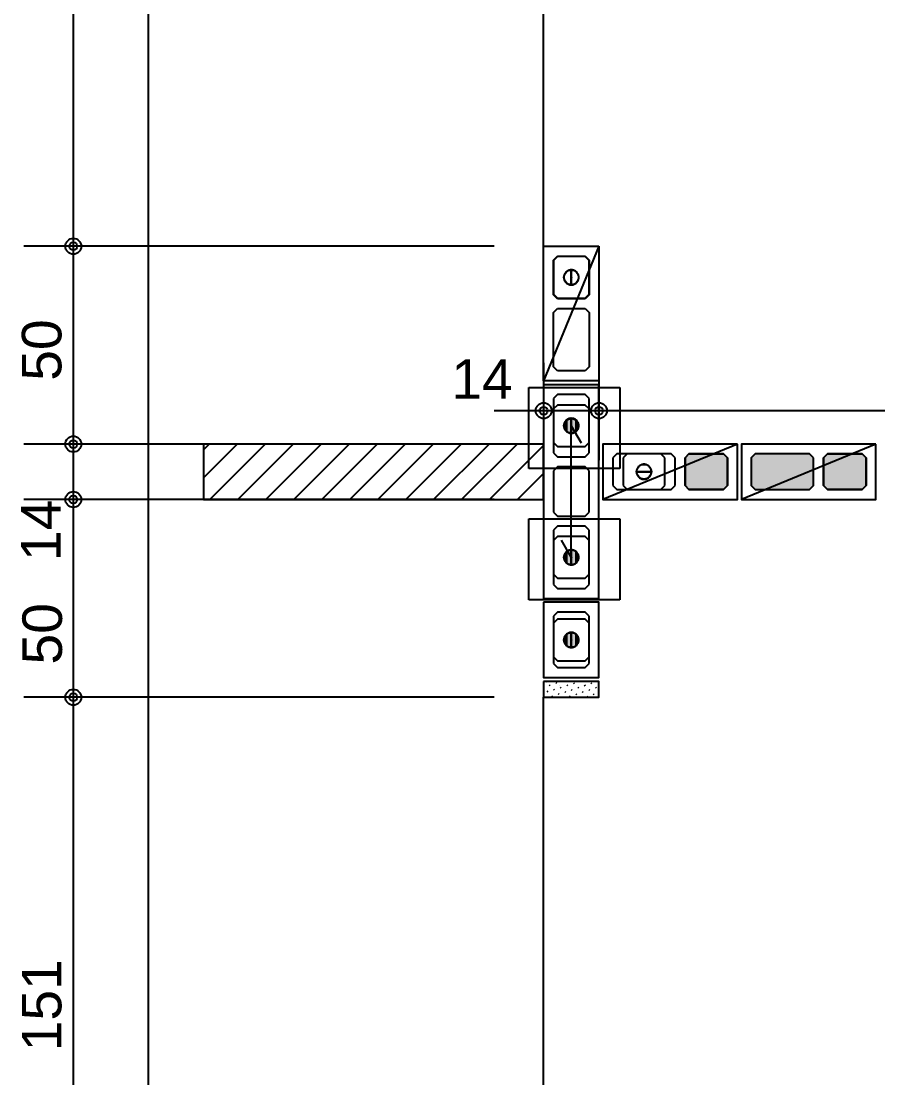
# Model space of a CAD drawing. Extents: x 0 to 119, y 0 to 84.
# Drawn here: x 14.89 to 19.22, y 62.7 to 68.04 of the extents above; entities that cross this region are included whole.
import ezdxf

# ---------------------------------------------------------------- set-up
doc = ezdxf.new("R2010")
doc.units = 0
doc.header["$MEASUREMENT"] = 0
doc.linetypes.add('ESTILO_TQS_0003', pattern=[1.5, 0.5, -0.4, 0.1, -0.5])
doc.linetypes.add('ESTILO_TQS_0005', pattern=[0.4, 0.3, -0.1])
for name, color, linetype in [('27', 250, 'CONTINUOUS'), ('29', 9, 'CONTINUOUS'), ('3', 7, 'CONTINUOUS'), ('31', 10, 'CONTINUOUS'), ('35', 255, 'CONTINUOUS'), ('9', 8, 'CONTINUOUS')]:
    doc.layers.add(name, color=color, linetype=linetype)
doc.styles.add('TQS_ARIAL', font='arial.ttf')

msp = doc.modelspace()

# ---------------------------------------------------------------- linework, layer by layer
at = {"layer": '27', "color": 250, "linetype": 'ESTILO_TQS_0005'}
for points in [[(17.74366, 66.85668), (17.76366, 66.83668), (17.76366, 66.66168), (17.74366, 66.64168), (17.60366, 66.64168), (17.58366, 66.66168), (17.58366, 66.83668), (17.60366, 66.85668), (17.74366, 66.85668)], [(17.74366, 66.59168), (17.76366, 66.57168), (17.76366, 66.29668), (17.74366, 66.27668), (17.60366, 66.27668), (17.58366, 66.29668), (17.58366, 66.57168), (17.60366, 66.59168), (17.74366, 66.59168)], [(17.60366, 66.15668), (17.58366, 66.13668), (17.58366, 65.86168), (17.60366, 65.84168), (17.74366, 65.84168), (17.76366, 65.86168), (17.76366, 66.13668), (17.74366, 66.15668), (17.60366, 66.15668)], [(18.19866, 65.83668), (18.17866, 65.85668), (17.90366, 65.85668), (17.88366, 65.83668), (17.88366, 65.69668), (17.90366, 65.67668), (18.17866, 65.67668), (18.19866, 65.69668), (18.19866, 65.83668)], [(18.46366, 65.83668), (18.44366, 65.85668), (18.26866, 65.85668), (18.24866, 65.83668), (18.24866, 65.69668), (18.26866, 65.67668), (18.44366, 65.67668), (18.46366, 65.69668), (18.46366, 65.83668)], [(18.89866, 65.83668), (18.87866, 65.85668), (18.60366, 65.85668), (18.58366, 65.83668), (18.58366, 65.69668), (18.60366, 65.67668), (18.87866, 65.67668), (18.89866, 65.69668), (18.89866, 65.83668)], [(19.16366, 65.83668), (19.14366, 65.85668), (18.96866, 65.85668), (18.94866, 65.83668), (18.94866, 65.69668), (18.96866, 65.67668), (19.14366, 65.67668), (19.16366, 65.69668), (19.16366, 65.83668)], [(17.60366, 65.79168), (17.58366, 65.77168), (17.58366, 65.56168), (17.60366, 65.54168), (17.74366, 65.54168), (17.76366, 65.56168), (17.76366, 65.77168), (17.74366, 65.79168), (17.60366, 65.79168)], [(17.60366, 65.49168), (17.58366, 65.47168), (17.58366, 65.19668), (17.60366, 65.17668), (17.74366, 65.17668), (17.76366, 65.19668), (17.76366, 65.47168), (17.74366, 65.49168), (17.60366, 65.49168)], [(17.60366, 65.05668), (17.58366, 65.03668), (17.58366, 64.79668), (17.60366, 64.77668), (17.74366, 64.77668), (17.76366, 64.79668), (17.76366, 65.03668), (17.74366, 65.05668), (17.60366, 65.05668)]]:
    msp.add_lwpolyline(points, dxfattribs=at)
at = {"layer": '29', "color": 9, "linetype": 'Continuous'}
for p, q in [((15.813794, 65.735532), (15.984941, 65.90668)), ((15.813794, 65.876954), (15.84352, 65.90668)), ((15.846344, 65.626662), (16.126363, 65.90668)), ((15.987767, 65.626663), (16.267784, 65.90668)), ((16.12919, 65.626665), (16.409205, 65.90668)), ((16.270613, 65.626666), (16.550627, 65.90668)), ((16.412036, 65.626668), (16.692048, 65.90668)), ((16.553459, 65.626669), (16.833469, 65.90668)), ((16.694882, 65.626671), (16.974891, 65.90668)), ((16.836304, 65.626672), (17.116312, 65.90668)), ((16.977727, 65.626674), (17.257733, 65.90668)), ((17.11915, 65.626675), (17.399155, 65.90668)), ((17.260573, 65.626677), (17.533659, 65.899763)), ((17.401996, 65.626679), (17.533637, 65.758319))]:
    msp.add_line(p, q, dxfattribs=at)
msp.add_lwpolyline([(17.53366, 65.90668), (15.813794, 65.90668), (15.813794, 65.626661), (17.533616, 65.62668), (17.53366, 65.90668)], dxfattribs=at)
at = {"layer": '3', "color": 7, "linetype": 'Continuous'}
for p, q in [((17.53366, 66.90668), (17.53366, 69.92668)), ((17.81366, 66.90668), (17.53366, 66.22668)), ((17.60366, 66.85418), (17.58366, 66.83418)), ((17.58366, 66.83418), (17.58366, 66.66418)), ((17.74366, 66.85418), (17.60366, 66.85418)), ((17.76366, 66.83418), (17.74366, 66.85418)), ((17.76366, 66.66418), (17.76366, 66.83418)), ((17.58366, 66.66418), (17.60366, 66.64418)), ((17.60366, 66.64418), (17.74366, 66.64418)), ((17.74366, 66.64418), (17.76366, 66.66418)), ((17.60366, 66.10418), (17.58366, 66.08418)), ((17.58366, 66.08418), (17.58366, 65.91418)), ((17.74366, 66.10418), (17.60366, 66.10418)), ((17.76366, 66.08418), (17.74366, 66.10418)), ((17.76366, 65.91418), (17.76366, 66.08418)), ((17.67366, 65.33418), (17.67366, 65.99918)), ((17.67366, 65.99918), (17.72366, 65.912577)), ((17.58366, 65.91418), (17.60366, 65.89418)), ((17.60366, 65.89418), (17.74366, 65.89418)), ((17.74366, 65.89418), (17.76366, 65.91418)), ((18.51366, 65.90668), (17.83366, 65.62668)), ((19.21366, 65.90668), (18.53366, 65.62668)), ((17.95616, 65.85668), (17.93616, 65.83668)), ((17.93616, 65.83668), (17.93616, 65.69668)), ((18.12616, 65.85668), (17.95616, 65.85668)), ((18.14616, 65.83668), (18.12616, 65.85668)), ((18.14616, 65.69668), (18.14616, 65.83668)), ((17.93616, 65.69668), (17.95616, 65.67668)), ((17.95616, 65.67668), (18.12616, 65.67668)), ((18.12616, 65.67668), (18.14616, 65.69668)), ((17.60366, 65.43918), (17.58366, 65.41918)), ((17.58366, 65.41918), (17.58366, 65.24918)), ((17.74366, 65.43918), (17.60366, 65.43918)), ((17.67366, 65.33418), (17.62366, 65.420783)), ((17.76366, 65.41918), (17.74366, 65.43918)), ((17.76366, 65.24918), (17.76366, 65.41918)), ((17.58366, 65.24918), (17.60366, 65.22918)), ((17.60366, 65.22918), (17.74366, 65.22918)), ((17.74366, 65.22918), (17.76366, 65.24918)), ((17.60366, 65.02168), (17.58366, 65.00168)), ((17.74366, 65.02168), (17.60366, 65.02168)), ((17.76366, 65.00168), (17.74366, 65.02168)), ((17.58366, 65.00168), (17.58366, 64.83168)), ((17.76366, 64.83168), (17.76366, 65.00168)), ((17.58366, 64.83168), (17.60366, 64.81168)), ((17.60366, 64.81168), (17.74366, 64.81168)), ((17.74366, 64.81168), (17.76366, 64.83168)), ((17.545272, 64.70668), (17.545272, 64.70668)), ((17.549916, 64.702035), (17.549916, 64.702035)), ((17.589466, 64.70668), (17.589466, 64.70668)), ((17.59526, 64.700886), (17.598795, 64.697351)), ((17.63366, 64.70668), (17.63366, 64.70668)), ((17.677854, 64.70668), (17.677854, 64.70668)), ((17.684355, 64.700179), (17.687891, 64.696644)), ((17.722048, 64.70668), (17.722048, 64.70668)), ((17.766243, 64.70668), (17.766243, 64.70668)), ((17.773097, 64.699826), (17.776632, 64.69629)), ((17.810437, 64.70668), (17.810437, 64.70668)), ((17.53366, 64.674097), (17.53366, 64.674097)), ((17.550712, 64.657046), (17.554247, 64.65351)), ((17.56176, 64.690191), (17.565296, 64.686656)), ((17.584211, 64.667741), (17.587747, 64.664205)), ((17.606662, 64.64529), (17.610197, 64.641754)), ((17.611788, 64.684358), (17.611788, 64.684358)), ((17.61771, 64.678436), (17.621246, 64.6749)), ((17.640161, 64.655985), (17.643696, 64.652449)), ((17.651209, 64.689131), (17.654745, 64.685595)), ((17.67366, 64.66668), (17.677196, 64.663144)), ((17.696111, 64.644229), (17.699646, 64.640694)), ((17.706806, 64.677729), (17.710341, 64.674193)), ((17.729256, 64.655278), (17.732792, 64.651742)), ((17.735532, 64.649002), (17.735532, 64.649002)), ((17.739951, 64.688777), (17.743487, 64.685242)), ((17.762402, 64.666326), (17.765937, 64.662791)), ((17.784853, 64.643876), (17.788388, 64.64034)), ((17.795548, 64.677375), (17.799083, 64.673839)), ((17.53366, 64.629903), (17.53366, 64.629903)), ((17.53366, 61.60668), (17.53366, 64.62668)), ((17.573162, 64.634595), (17.576698, 64.631059)), ((17.662611, 64.633534), (17.666147, 64.629999)), ((17.751707, 64.632827), (17.755242, 64.629292)), ((17.797404, 64.631325), (17.797404, 64.631325))]:
    msp.add_line(p, q, dxfattribs=at)
for points in [[(17.543702, 72.50668), (15.53366, 72.50668), (15.53366, 52.42668), (17.53366, 52.42668)], [(17.81366, 66.90668), (17.81366, 66.22668), (17.53366, 66.22668), (17.53366, 66.90668), (17.81366, 66.90668)], [(17.67366, 66.74978), (17.673721, 66.749777), (17.673781, 66.749768), (17.67384, 66.749752), (17.673897, 66.749731), (17.673951, 66.749705), (17.674003, 66.749672), (17.674051, 66.749635), (17.674095, 66.749593), (17.674134, 66.749547), (17.674169, 66.749497), (17.674199, 66.749444), (17.674223, 66.749388), (17.674241, 66.74933), (17.674253, 66.749271), (17.674259, 66.74921), (17.674259, 66.74915), (17.674253, 66.749089), (17.674241, 66.74903), (17.674223, 66.748972), (17.674199, 66.748916), (17.674169, 66.748863), (17.674134, 66.748813), (17.674095, 66.748767), (17.674051, 66.748725), (17.674003, 66.748688), (17.673951, 66.748655), (17.673897, 66.748629), (17.67384, 66.748608), (17.673781, 66.748592), (17.673721, 66.748583), (17.67366, 66.74858), (17.67366, 66.78698), (17.669836, 66.786786), (17.666051, 66.786206), (17.662344, 66.785246), (17.658753, 66.783917), (17.655316, 66.78223), (17.652066, 66.780205), (17.649038, 66.777861), (17.646263, 66.775223), (17.643769, 66.772318), (17.641581, 66.769175), (17.639723, 66.765827), (17.638213, 66.762308), (17.637067, 66.758655), (17.636296, 66.754904), (17.635909, 66.751095), (17.635909, 66.747265), (17.636296, 66.743456), (17.637067, 66.739705), (17.638213, 66.736052), (17.639723, 66.732533), (17.641581, 66.729185), (17.643769, 66.726042), (17.646263, 66.723137), (17.649038, 66.720499), (17.652066, 66.718155), (17.655316, 66.71613), (17.658753, 66.714443), (17.662344, 66.713114), (17.666051, 66.712154), (17.669836, 66.711574), (17.67366, 66.71138), (17.67366, 66.74978)], [(17.67366, 66.74858), (17.673599, 66.748583), (17.673539, 66.748592), (17.67348, 66.748608), (17.673423, 66.748629), (17.673369, 66.748655), (17.673317, 66.748688), (17.673269, 66.748725), (17.673225, 66.748767), (17.673186, 66.748813), (17.673151, 66.748863), (17.673121, 66.748916), (17.673097, 66.748972), (17.673079, 66.74903), (17.673067, 66.749089), (17.673061, 66.74915), (17.673061, 66.74921), (17.673067, 66.749271), (17.673079, 66.74933), (17.673097, 66.749388), (17.673121, 66.749444), (17.673151, 66.749497), (17.673186, 66.749547), (17.673225, 66.749593), (17.673269, 66.749635), (17.673317, 66.749672), (17.673369, 66.749705), (17.673423, 66.749731), (17.67348, 66.749752), (17.673539, 66.749768), (17.673599, 66.749777), (17.67366, 66.74978), (17.67366, 66.71138), (17.677484, 66.711574), (17.681269, 66.712154), (17.684976, 66.713114), (17.688567, 66.714443), (17.692004, 66.71613), (17.695254, 66.718155), (17.698282, 66.720499), (17.701057, 66.723137), (17.703551, 66.726042), (17.705739, 66.729185), (17.707597, 66.732533), (17.709107, 66.736052), (17.710253, 66.739705), (17.711024, 66.743456), (17.711411, 66.747265), (17.711411, 66.751095), (17.711024, 66.754904), (17.710253, 66.758655), (17.709107, 66.762308), (17.707597, 66.765827), (17.705739, 66.769175), (17.703551, 66.772318), (17.701057, 66.775223), (17.698282, 66.777861), (17.695254, 66.780205), (17.692004, 66.78223), (17.688567, 66.783917), (17.684976, 66.785246), (17.681269, 66.786206), (17.677484, 66.786786), (17.67366, 66.78698), (17.67366, 66.74858)], [(17.53366, 66.20668), (17.53366, 65.12668), (17.81366, 65.12668), (17.81366, 66.20668), (17.53366, 66.20668)], [(17.67366, 65.99978), (17.673721, 65.999777), (17.673781, 65.999768), (17.673839, 65.999752), (17.673896, 65.999731), (17.673951, 65.999705), (17.674003, 65.999672), (17.674051, 65.999635), (17.674095, 65.999593), (17.674134, 65.999547), (17.674169, 65.999497), (17.674199, 65.999444), (17.674223, 65.999388), (17.674241, 65.99933), (17.674253, 65.999271), (17.674259, 65.99921), (17.674259, 65.99915), (17.674253, 65.999089), (17.674241, 65.99903), (17.674223, 65.998972), (17.674199, 65.998916), (17.674169, 65.998863), (17.674134, 65.998813), (17.674095, 65.998767), (17.674051, 65.998725), (17.674003, 65.998688), (17.673951, 65.998655), (17.673896, 65.998629), (17.673839, 65.998607), (17.673781, 65.998592), (17.673721, 65.998583), (17.67366, 65.99858), (17.67366, 66.03698), (17.669836, 66.036786), (17.666051, 66.036206), (17.662344, 66.035246), (17.658753, 66.033917), (17.655315, 66.03223), (17.652066, 66.030205), (17.649038, 66.027861), (17.646263, 66.025223), (17.643769, 66.022318), (17.641581, 66.019175), (17.639723, 66.015827), (17.638213, 66.012308), (17.637067, 66.008655), (17.636296, 66.004904), (17.635908, 66.001094), (17.635908, 65.997265), (17.636296, 65.993456), (17.637067, 65.989705), (17.638213, 65.986052), (17.639723, 65.982533), (17.641581, 65.979185), (17.643769, 65.976042), (17.646263, 65.973137), (17.649038, 65.970499), (17.652066, 65.968155), (17.655315, 65.96613), (17.658753, 65.964443), (17.662344, 65.963113), (17.666051, 65.962154), (17.669836, 65.961574), (17.67366, 65.96138), (17.67366, 65.99978)], [(17.67366, 65.99858), (17.673599, 65.998583), (17.673539, 65.998592), (17.67348, 65.998607), (17.673423, 65.998629), (17.673369, 65.998655), (17.673317, 65.998688), (17.673269, 65.998725), (17.673225, 65.998767), (17.673185, 65.998813), (17.673151, 65.998863), (17.673121, 65.998916), (17.673097, 65.998972), (17.673079, 65.99903), (17.673067, 65.999089), (17.673061, 65.99915), (17.673061, 65.99921), (17.673067, 65.999271), (17.673079, 65.99933), (17.673097, 65.999388), (17.673121, 65.999444), (17.673151, 65.999497), (17.673185, 65.999547), (17.673225, 65.999593), (17.673269, 65.999635), (17.673317, 65.999672), (17.673369, 65.999705), (17.673423, 65.999731), (17.67348, 65.999752), (17.673539, 65.999768), (17.673599, 65.999777), (17.67366, 65.99978), (17.67366, 65.96138), (17.677484, 65.961574), (17.681269, 65.962154), (17.684976, 65.963114), (17.688567, 65.964443), (17.692004, 65.96613), (17.695254, 65.968155), (17.698282, 65.970499), (17.701057, 65.973137), (17.703551, 65.976042), (17.705739, 65.979185), (17.707597, 65.982533), (17.709107, 65.986052), (17.710253, 65.989705), (17.711024, 65.993456), (17.711411, 65.997265), (17.711411, 66.001095), (17.711024, 66.004904), (17.710253, 66.008655), (17.709107, 66.012308), (17.707597, 66.015827), (17.705739, 66.019175), (17.703551, 66.022318), (17.701057, 66.025223), (17.698282, 66.027861), (17.695254, 66.030205), (17.692004, 66.03223), (17.688566, 66.033917), (17.684976, 66.035246), (17.681269, 66.036206), (17.677484, 66.036786), (17.67366, 66.03698), (17.67366, 65.99858)], [(18.51366, 65.90668), (17.83366, 65.90668), (17.83366, 65.62668), (18.51366, 65.62668), (18.51366, 65.90668)], [(19.21366, 65.90668), (18.53366, 65.90668), (18.53366, 65.62668), (19.21366, 65.62668), (19.21366, 65.90668)], [(18.04176, 65.76668), (18.041757, 65.766619), (18.041748, 65.766559), (18.041732, 65.7665), (18.041711, 65.766443), (18.041685, 65.766389), (18.041652, 65.766337), (18.041615, 65.766289), (18.041573, 65.766245), (18.041527, 65.766206), (18.041477, 65.766171), (18.041424, 65.766141), (18.041368, 65.766117), (18.04131, 65.766099), (18.041251, 65.766087), (18.04119, 65.766081), (18.04113, 65.766081), (18.041069, 65.766087), (18.04101, 65.766099), (18.040952, 65.766117), (18.040896, 65.766141), (18.040843, 65.766171), (18.040793, 65.766206), (18.040747, 65.766245), (18.040705, 65.766289), (18.040668, 65.766337), (18.040635, 65.766389), (18.040609, 65.766443), (18.040588, 65.7665), (18.040572, 65.766559), (18.040563, 65.766619), (18.04056, 65.76668), (18.07896, 65.76668), (18.078766, 65.770504), (18.078186, 65.774289), (18.077226, 65.777996), (18.075897, 65.781587), (18.07421, 65.785024), (18.072185, 65.788274), (18.069841, 65.791302), (18.067203, 65.794077), (18.064298, 65.796571), (18.061155, 65.798759), (18.057807, 65.800617), (18.054288, 65.802127), (18.050635, 65.803273), (18.046884, 65.804044), (18.043075, 65.804431), (18.039245, 65.804431), (18.035436, 65.804044), (18.031685, 65.803273), (18.028032, 65.802127), (18.024513, 65.800617), (18.021165, 65.798759), (18.018022, 65.796571), (18.015117, 65.794077), (18.012479, 65.791302), (18.010135, 65.788274), (18.00811, 65.785024), (18.006423, 65.781587), (18.005094, 65.777996), (18.004134, 65.774289), (18.003554, 65.770504), (18.00336, 65.76668), (18.04176, 65.76668)], [(18.04056, 65.76668), (18.040563, 65.766741), (18.040572, 65.766801), (18.040588, 65.76686), (18.040609, 65.766917), (18.040635, 65.766971), (18.040668, 65.767023), (18.040705, 65.767071), (18.040747, 65.767115), (18.040793, 65.767154), (18.040843, 65.767189), (18.040896, 65.767219), (18.040952, 65.767243), (18.04101, 65.767261), (18.041069, 65.767273), (18.04113, 65.767279), (18.04119, 65.767279), (18.041251, 65.767273), (18.04131, 65.767261), (18.041368, 65.767243), (18.041424, 65.767219), (18.041477, 65.767189), (18.041527, 65.767154), (18.041573, 65.767115), (18.041615, 65.767071), (18.041652, 65.767023), (18.041685, 65.766971), (18.041711, 65.766917), (18.041732, 65.76686), (18.041748, 65.766801), (18.041757, 65.766741), (18.04176, 65.76668), (18.00336, 65.76668), (18.003554, 65.762856), (18.004134, 65.759071), (18.005094, 65.755364), (18.006423, 65.751773), (18.00811, 65.748336), (18.010135, 65.745086), (18.012479, 65.742058), (18.015117, 65.739283), (18.018022, 65.736789), (18.021165, 65.734601), (18.024513, 65.732743), (18.028032, 65.731233), (18.031685, 65.730087), (18.035436, 65.729316), (18.039245, 65.728929), (18.043075, 65.728929), (18.046884, 65.729316), (18.050635, 65.730087), (18.054288, 65.731233), (18.057807, 65.732743), (18.061155, 65.734601), (18.064298, 65.736789), (18.067203, 65.739283), (18.069841, 65.742058), (18.072185, 65.745086), (18.07421, 65.748336), (18.075897, 65.751773), (18.077226, 65.755364), (18.078186, 65.759071), (18.078766, 65.762856), (18.07896, 65.76668), (18.04056, 65.76668)], [(17.67366, 65.33478), (17.673721, 65.334777), (17.673781, 65.334768), (17.67384, 65.334752), (17.673897, 65.334731), (17.673951, 65.334705), (17.674003, 65.334672), (17.674051, 65.334635), (17.674095, 65.334593), (17.674135, 65.334547), (17.674169, 65.334497), (17.674199, 65.334444), (17.674223, 65.334388), (17.674241, 65.33433), (17.674253, 65.334271), (17.674259, 65.33421), (17.674259, 65.33415), (17.674253, 65.334089), (17.674241, 65.33403), (17.674223, 65.333972), (17.674199, 65.333916), (17.674169, 65.333863), (17.674135, 65.333813), (17.674095, 65.333767), (17.674051, 65.333725), (17.674003, 65.333688), (17.673951, 65.333655), (17.673897, 65.333629), (17.67384, 65.333607), (17.673781, 65.333592), (17.673721, 65.333583), (17.67366, 65.33358), (17.67366, 65.37198), (17.669836, 65.371786), (17.666051, 65.371206), (17.662344, 65.370246), (17.658753, 65.368917), (17.655316, 65.36723), (17.652066, 65.365205), (17.649038, 65.362861), (17.646263, 65.360223), (17.643769, 65.357318), (17.641581, 65.354175), (17.639723, 65.350827), (17.638213, 65.347308), (17.637067, 65.343655), (17.636296, 65.339904), (17.635909, 65.336094), (17.635909, 65.332265), (17.636296, 65.328456), (17.637067, 65.324705), (17.638213, 65.321052), (17.639723, 65.317533), (17.641581, 65.314185), (17.643769, 65.311042), (17.646263, 65.308137), (17.649038, 65.305499), (17.652066, 65.303155), (17.655316, 65.30113), (17.658754, 65.299443), (17.662344, 65.298113), (17.666051, 65.297154), (17.669836, 65.296574), (17.67366, 65.29638), (17.67366, 65.33478)], [(17.67366, 65.33358), (17.673599, 65.333583), (17.673539, 65.333592), (17.673481, 65.333607), (17.673424, 65.333629), (17.673369, 65.333655), (17.673317, 65.333688), (17.673269, 65.333725), (17.673225, 65.333767), (17.673186, 65.333813), (17.673151, 65.333863), (17.673121, 65.333916), (17.673097, 65.333972), (17.673079, 65.33403), (17.673067, 65.334089), (17.673061, 65.33415), (17.673061, 65.33421), (17.673067, 65.334271), (17.673079, 65.33433), (17.673097, 65.334388), (17.673121, 65.334444), (17.673151, 65.334497), (17.673186, 65.334547), (17.673225, 65.334593), (17.673269, 65.334635), (17.673317, 65.334672), (17.673369, 65.334705), (17.673424, 65.334731), (17.673481, 65.334752), (17.673539, 65.334768), (17.673599, 65.334777), (17.67366, 65.33478), (17.67366, 65.29638), (17.677484, 65.296574), (17.681269, 65.297154), (17.684976, 65.298114), (17.688567, 65.299443), (17.692005, 65.30113), (17.695254, 65.303155), (17.698282, 65.305499), (17.701057, 65.308137), (17.703551, 65.311042), (17.705739, 65.314185), (17.707597, 65.317533), (17.709107, 65.321052), (17.710253, 65.324705), (17.711024, 65.328456), (17.711412, 65.332265), (17.711412, 65.336095), (17.711024, 65.339904), (17.710253, 65.343655), (17.709107, 65.347308), (17.707597, 65.350827), (17.705739, 65.354175), (17.703551, 65.357318), (17.701057, 65.360223), (17.698282, 65.362861), (17.695254, 65.365205), (17.692005, 65.36723), (17.688567, 65.368917), (17.684976, 65.370246), (17.681269, 65.371206), (17.677484, 65.371786), (17.67366, 65.37198), (17.67366, 65.33358)], [(17.53366, 65.10668), (17.53366, 64.72668), (17.81366, 64.72668), (17.81366, 65.10668), (17.53366, 65.10668)], [(17.67366, 64.91728), (17.673721, 64.917277), (17.673781, 64.917268), (17.67384, 64.917252), (17.673897, 64.917231), (17.673951, 64.917205), (17.674003, 64.917172), (17.674051, 64.917135), (17.674095, 64.917093), (17.674134, 64.917047), (17.674169, 64.916997), (17.674199, 64.916944), (17.674223, 64.916888), (17.674241, 64.91683), (17.674253, 64.916771), (17.674259, 64.91671), (17.674259, 64.91665), (17.674253, 64.916589), (17.674241, 64.91653), (17.674223, 64.916472), (17.674199, 64.916416), (17.674169, 64.916363), (17.674134, 64.916313), (17.674095, 64.916267), (17.674051, 64.916225), (17.674003, 64.916188), (17.673951, 64.916155), (17.673897, 64.916129), (17.67384, 64.916108), (17.673781, 64.916092), (17.673721, 64.916083), (17.67366, 64.91608), (17.67366, 64.95448), (17.669836, 64.954286), (17.666051, 64.953706), (17.662344, 64.952746), (17.658753, 64.951417), (17.655316, 64.94973), (17.652066, 64.947705), (17.649038, 64.945361), (17.646263, 64.942723), (17.643769, 64.939818), (17.641581, 64.936675), (17.639723, 64.933327), (17.638213, 64.929808), (17.637067, 64.926155), (17.636296, 64.922404), (17.635909, 64.918595), (17.635909, 64.914765), (17.636296, 64.910956), (17.637067, 64.907205), (17.638213, 64.903552), (17.639723, 64.900033), (17.641581, 64.896685), (17.643769, 64.893542), (17.646263, 64.890637), (17.649038, 64.887999), (17.652066, 64.885655), (17.655316, 64.88363), (17.658753, 64.881943), (17.662344, 64.880614), (17.666051, 64.879654), (17.669836, 64.879074), (17.67366, 64.87888), (17.67366, 64.91728)], [(17.67366, 64.91608), (17.673599, 64.916083), (17.673539, 64.916092), (17.67348, 64.916108), (17.673423, 64.916129), (17.673369, 64.916155), (17.673317, 64.916188), (17.673269, 64.916225), (17.673225, 64.916267), (17.673186, 64.916313), (17.673151, 64.916363), (17.673121, 64.916416), (17.673097, 64.916472), (17.673079, 64.91653), (17.673067, 64.916589), (17.673061, 64.91665), (17.673061, 64.91671), (17.673067, 64.916771), (17.673079, 64.91683), (17.673097, 64.916888), (17.673121, 64.916944), (17.673151, 64.916997), (17.673186, 64.917047), (17.673225, 64.917093), (17.673269, 64.917135), (17.673317, 64.917172), (17.673369, 64.917205), (17.673423, 64.917231), (17.67348, 64.917252), (17.673539, 64.917268), (17.673599, 64.917277), (17.67366, 64.91728), (17.67366, 64.87888), (17.677484, 64.879074), (17.681269, 64.879654), (17.684976, 64.880614), (17.688567, 64.881943), (17.692004, 64.88363), (17.695254, 64.885655), (17.698282, 64.887999), (17.701057, 64.890637), (17.703551, 64.893542), (17.705739, 64.896685), (17.707597, 64.900033), (17.709107, 64.903552), (17.710253, 64.907205), (17.711024, 64.910956), (17.711411, 64.914765), (17.711411, 64.918595), (17.711024, 64.922404), (17.710253, 64.926155), (17.709107, 64.929808), (17.707597, 64.933327), (17.705739, 64.936675), (17.703551, 64.939818), (17.701057, 64.942723), (17.698282, 64.945361), (17.695254, 64.947705), (17.692004, 64.94973), (17.688567, 64.951417), (17.684976, 64.952746), (17.681269, 64.953706), (17.677484, 64.954286), (17.67366, 64.95448), (17.67366, 64.91608)], [(17.53366, 64.70668), (17.53366, 64.62668), (17.81366, 64.62668), (17.81366, 64.70668), (17.53366, 64.70668)]]:
    msp.add_lwpolyline(points, dxfattribs=at)
for centre in [(17.67366, 66.74918), (17.67366, 65.99918), (18.04116, 65.76668), (17.67366, 65.33418), (17.67366, 64.91668)]:
    msp.add_circle(centre, 0.0372, dxfattribs=at)
for points in [[(17.649038, 66.027861), (17.649038, 65.970499), (17.652066, 66.030205)], [(17.649038, 65.970499), (17.652066, 65.968155), (17.652066, 66.030205)], [(17.652066, 66.030205), (17.652066, 65.968155), (17.655315, 66.03223)], [(17.652066, 65.968155), (17.655315, 65.96613), (17.655315, 66.03223)], [(17.655315, 66.03223), (17.655315, 65.96613), (17.658753, 66.033917)], [(17.655315, 65.96613), (17.658753, 65.964443), (17.658753, 66.033917)], [(17.658753, 66.033917), (17.658753, 65.964443), (17.662344, 66.035246)], [(17.658753, 65.964443), (17.662344, 65.963113), (17.662344, 66.035246)], [(17.662344, 66.035246), (17.662344, 65.963113), (17.666051, 66.036206)], [(17.662344, 65.963113), (17.666051, 65.962154), (17.666051, 66.036206)], [(17.669836, 65.961574), (17.669836, 66.036786), (17.666051, 65.962154)], [(17.666051, 66.036206), (17.666051, 65.962154), (17.669836, 66.036786)], [(17.669836, 65.961574), (17.67366, 65.99978), (17.67366, 66.03698)], [(17.669836, 65.961574), (17.67366, 66.03698), (17.669836, 66.036786)], [(17.67366, 65.99858), (17.677484, 66.036786), (17.67366, 66.03698)], [(17.67366, 65.99858), (17.67366, 65.96138), (17.677484, 66.036786)], [(17.67366, 65.96138), (17.677484, 65.961574), (17.677484, 66.036786)], [(17.677484, 66.036786), (17.677484, 65.961574), (17.681269, 66.036206)], [(17.677484, 65.961574), (17.681269, 65.962154), (17.681269, 66.036206)], [(17.681269, 66.036206), (17.681269, 65.962154), (17.684976, 66.035246)], [(17.681269, 65.962154), (17.684976, 65.963114), (17.684976, 66.035246)], [(17.684976, 66.035246), (17.684976, 65.963114), (17.688566, 66.033917)], [(17.684976, 65.963114), (17.688567, 65.964443), (17.688566, 66.033917)], [(17.688566, 66.033917), (17.688567, 65.964443), (17.692004, 66.03223)], [(17.688567, 65.964443), (17.692004, 65.96613), (17.692004, 66.03223)], [(17.692004, 66.03223), (17.692004, 65.96613), (17.695254, 66.030205)], [(17.692004, 65.96613), (17.695254, 65.968155), (17.695254, 66.030205)], [(17.695254, 66.030205), (17.695254, 65.968155), (17.698282, 66.027861)], [(17.635908, 66.001094), (17.635908, 65.997265), (17.636296, 66.004904)], [(17.635908, 65.997265), (17.636296, 65.993456), (17.636296, 66.004904)], [(17.636296, 66.004904), (17.636296, 65.993456), (17.637067, 66.008655)], [(17.636296, 65.993456), (17.637067, 65.989705), (17.637067, 66.008655)], [(17.637067, 66.008655), (17.637067, 65.989705), (17.638213, 66.012308)], [(17.637067, 65.989705), (17.638213, 65.986052), (17.638213, 66.012308)], [(17.638213, 66.012308), (17.638213, 65.986052), (17.639723, 66.015827)], [(17.638213, 65.986052), (17.639723, 65.982533), (17.639723, 66.015827)], [(17.639723, 66.015827), (17.639723, 65.982533), (17.641581, 66.019175)], [(17.639723, 65.982533), (17.641581, 65.979185), (17.641581, 66.019175)], [(17.641581, 66.019175), (17.641581, 65.979185), (17.643769, 66.022318)], [(17.641581, 65.979185), (17.643769, 65.976042), (17.643769, 66.022318)], [(17.643769, 66.022318), (17.643769, 65.976042), (17.646263, 66.025223)], [(17.643769, 65.976042), (17.646263, 65.973137), (17.646263, 66.025223)], [(17.646263, 66.025223), (17.646263, 65.973137), (17.649038, 66.027861)], [(17.646263, 65.973137), (17.649038, 65.970499), (17.649038, 66.027861)], [(17.669836, 65.961574), (17.67366, 65.96138), (17.67366, 65.99978)], [(17.673225, 65.998767), (17.67366, 65.99858), (17.673185, 65.998813)], [(17.67366, 65.99858), (17.67366, 65.99858), (17.673185, 65.998813)], [(17.673185, 65.998813), (17.67366, 65.99858), (17.673185, 65.998813)], [(17.67366, 65.99858), (17.67366, 65.99858), (17.673185, 65.998813)], [(17.673185, 65.998813), (17.67366, 65.99858), (17.673185, 65.998813)], [(17.67366, 65.99858), (17.67366, 65.99858), (17.673185, 65.998813)], [(17.673269, 65.998725), (17.67366, 65.99858), (17.673225, 65.998767)], [(17.67366, 65.99858), (17.67366, 65.99858), (17.673225, 65.998767)], [(17.673225, 65.998767), (17.67366, 65.99858), (17.673225, 65.998767)], [(17.67366, 65.99858), (17.67366, 65.99858), (17.673225, 65.998767)], [(17.673317, 65.998688), (17.67366, 65.99858), (17.673269, 65.998725)], [(17.67366, 65.99858), (17.67366, 65.99858), (17.673269, 65.998725)], [(17.673369, 65.998655), (17.67366, 65.99858), (17.673317, 65.998688)], [(17.67366, 65.99858), (17.67366, 65.99858), (17.673317, 65.998688)], [(17.67348, 65.998607), (17.67366, 65.99858), (17.673369, 65.998655)], [(17.67366, 65.99858), (17.67366, 65.99858), (17.673369, 65.998655)], [(17.67366, 65.99858), (17.67366, 65.99858), (17.67348, 65.998607)], [(17.67366, 65.99858), (17.67366, 65.99858), (17.67348, 65.998607)], [(17.67366, 65.99978), (17.674134, 65.999547), (17.67366, 65.99978)], [(17.674134, 65.999547), (17.674134, 65.999547), (17.67366, 65.99978)], [(17.67366, 65.99978), (17.674134, 65.999547), (17.67366, 65.99978)], [(17.674134, 65.999547), (17.674134, 65.999547), (17.67366, 65.99978)], [(17.67366, 65.99978), (17.674134, 65.999547), (17.67366, 65.99978)], [(17.674134, 65.999547), (17.674095, 65.999593), (17.67366, 65.99978)], [(17.67366, 65.99978), (17.674095, 65.999593), (17.67366, 65.99978)], [(17.674095, 65.999593), (17.674095, 65.999593), (17.67366, 65.99978)], [(17.67366, 65.99978), (17.674095, 65.999593), (17.67366, 65.99978)], [(17.674095, 65.999593), (17.674051, 65.999635), (17.67366, 65.99978)], [(17.67366, 65.99978), (17.674051, 65.999635), (17.67366, 65.99978)], [(17.674051, 65.999635), (17.674003, 65.999672), (17.67366, 65.99978)], [(17.67366, 65.99978), (17.674003, 65.999672), (17.67366, 65.99978)], [(17.674003, 65.999672), (17.673951, 65.999705), (17.67366, 65.99978)], [(17.67366, 65.99978), (17.673951, 65.999705), (17.67366, 65.99978)], [(17.673951, 65.999705), (17.673839, 65.999752), (17.67366, 65.99978)], [(17.67366, 65.99978), (17.673839, 65.999752), (17.67366, 65.99978)], [(17.673839, 65.999752), (17.67366, 65.99978), (17.67366, 65.99978)], [(17.67366, 65.99978), (17.67366, 65.99978), (17.67366, 65.99978)], [(17.67366, 65.99978), (17.67366, 65.99978), (17.67366, 65.99978)], [(17.67366, 65.99978), (17.67366, 65.99978), (17.67366, 65.99978)], [(17.67366, 65.99978), (17.67366, 65.99978), (17.67366, 65.99978)], [(17.67366, 65.99978), (17.67366, 65.99978), (17.67366, 65.99978)], [(17.67366, 65.99978), (17.67366, 65.99978), (17.67366, 65.99978)], [(17.67366, 65.99978), (17.67366, 65.99978), (17.67366, 65.99978)], [(17.67366, 65.99978), (17.67366, 65.99978), (17.67366, 65.99978)], [(17.67366, 65.99978), (17.67366, 65.99978), (17.67366, 65.99978)], [(17.67366, 65.99978), (17.67366, 65.99978), (17.67366, 65.99978)], [(17.67366, 65.99978), (17.67366, 65.99978), (17.67366, 65.99978)], [(17.67366, 65.99978), (17.67366, 65.99978), (17.67366, 65.99978)], [(17.67366, 65.99858), (17.67366, 65.99858), (17.67366, 65.99858)], [(17.67366, 65.99858), (17.67366, 65.99858), (17.67366, 65.99858)], [(17.67366, 65.99858), (17.67366, 65.99858), (17.67366, 65.99858)], [(17.67366, 65.99858), (17.67366, 65.99858), (17.67366, 65.99858)], [(17.67366, 65.99858), (17.67366, 65.99858), (17.67366, 65.99858)], [(17.67366, 65.99858), (17.67366, 65.99858), (17.67366, 65.99858)], [(17.67366, 65.99858), (17.67366, 65.99858), (17.67366, 65.99858)], [(17.67366, 65.99858), (17.67366, 65.99858), (17.67366, 65.99858)], [(17.67366, 65.99858), (17.67366, 65.99858), (17.67366, 65.99858)], [(17.67366, 65.99858), (17.67366, 65.99858), (17.67366, 65.99858)], [(17.67366, 65.99858), (17.67366, 65.99858), (17.67366, 65.99858)], [(17.67366, 65.99858), (17.67366, 65.99858), (17.67366, 65.99858)], [(17.695254, 65.968155), (17.698282, 65.970499), (17.698282, 66.027861)], [(17.698282, 66.027861), (17.698282, 65.970499), (17.701057, 66.025223)], [(17.698282, 65.970499), (17.701057, 65.973137), (17.701057, 66.025223)], [(17.701057, 66.025223), (17.701057, 65.973137), (17.703551, 66.022318)], [(17.701057, 65.973137), (17.703551, 65.976042), (17.703551, 66.022318)], [(17.703551, 66.022318), (17.703551, 65.976042), (17.705739, 66.019175)], [(17.703551, 65.976042), (17.705739, 65.979185), (17.705739, 66.019175)], [(17.705739, 66.019175), (17.705739, 65.979185), (17.707597, 66.015827)], [(17.705739, 65.979185), (17.707597, 65.982533), (17.707597, 66.015827)], [(17.707597, 66.015827), (17.707597, 65.982533), (17.709107, 66.012308)], [(17.707597, 65.982533), (17.709107, 65.986052), (17.709107, 66.012308)], [(17.709107, 66.012308), (17.709107, 65.986052), (17.710253, 66.008655)], [(17.709107, 65.986052), (17.710253, 65.989705), (17.710253, 66.008655)], [(17.710253, 66.008655), (17.710253, 65.989705), (17.711024, 66.004904)], [(17.710253, 65.989705), (17.711024, 65.993456), (17.711024, 66.004904)], [(17.711024, 66.004904), (17.711024, 65.993456), (17.711411, 66.001095)], [(17.711024, 65.993456), (17.711411, 65.997265), (17.711411, 66.001095)], [(17.635909, 65.336094), (17.635909, 65.332265), (17.636296, 65.339904)], [(17.635909, 65.332265), (17.636296, 65.328456), (17.636296, 65.339904)], [(17.636296, 65.339904), (17.636296, 65.328456), (17.637067, 65.343655)], [(17.636296, 65.328456), (17.637067, 65.324705), (17.637067, 65.343655)], [(17.637067, 65.343655), (17.637067, 65.324705), (17.638213, 65.347308)], [(17.637067, 65.324705), (17.638213, 65.321052), (17.638213, 65.347308)], [(17.638213, 65.347308), (17.638213, 65.321052), (17.639723, 65.350827)], [(17.638213, 65.321052), (17.639723, 65.317533), (17.639723, 65.350827)], [(17.639723, 65.350827), (17.639723, 65.317533), (17.641581, 65.354175)], [(17.639723, 65.317533), (17.641581, 65.314185), (17.641581, 65.354175)], [(17.641581, 65.354175), (17.641581, 65.314185), (17.643769, 65.357318)], [(17.641581, 65.314185), (17.643769, 65.311042), (17.643769, 65.357318)], [(17.643769, 65.357318), (17.643769, 65.311042), (17.646263, 65.360223)], [(17.643769, 65.311042), (17.646263, 65.308137), (17.646263, 65.360223)], [(17.646263, 65.360223), (17.646263, 65.308137), (17.649038, 65.362861)], [(17.646263, 65.308137), (17.649038, 65.305499), (17.649038, 65.362861)], [(17.649038, 65.362861), (17.649038, 65.305499), (17.652066, 65.365205)], [(17.649038, 65.305499), (17.652066, 65.303155), (17.652066, 65.365205)], [(17.652066, 65.365205), (17.652066, 65.303155), (17.655316, 65.36723)], [(17.652066, 65.303155), (17.655316, 65.30113), (17.655316, 65.36723)], [(17.655316, 65.36723), (17.655316, 65.30113), (17.658753, 65.368917)], [(17.655316, 65.30113), (17.658754, 65.299443), (17.658753, 65.368917)], [(17.658753, 65.368917), (17.658754, 65.299443), (17.662344, 65.370246)], [(17.658754, 65.299443), (17.662344, 65.298113), (17.662344, 65.370246)], [(17.662344, 65.370246), (17.662344, 65.298113), (17.666051, 65.371206)], [(17.662344, 65.298113), (17.666051, 65.297154), (17.666051, 65.371206)], [(17.666051, 65.371206), (17.666051, 65.297154), (17.669836, 65.371786)], [(17.666051, 65.297154), (17.669836, 65.296574), (17.669836, 65.371786)], [(17.669836, 65.371786), (17.669836, 65.296574), (17.67366, 65.37198)], [(17.669836, 65.296574), (17.67366, 65.29638), (17.67366, 65.37198)], [(17.67366, 65.33358), (17.677484, 65.371786), (17.67366, 65.37198)], [(17.67366, 65.37198), (17.67366, 65.29638), (17.67366, 65.33478)], [(17.67366, 65.33358), (17.67366, 65.29638), (17.677484, 65.371786)], [(17.67366, 65.29638), (17.677484, 65.296574), (17.677484, 65.371786)], [(17.677484, 65.371786), (17.677484, 65.296574), (17.681269, 65.371206)], [(17.677484, 65.296574), (17.681269, 65.297154), (17.681269, 65.371206)], [(17.681269, 65.371206), (17.681269, 65.297154), (17.684976, 65.370246)], [(17.681269, 65.297154), (17.684976, 65.298114), (17.684976, 65.370246)], [(17.684976, 65.370246), (17.684976, 65.298114), (17.688567, 65.368917)], [(17.684976, 65.298114), (17.688567, 65.299443), (17.688567, 65.368917)], [(17.688567, 65.368917), (17.688567, 65.299443), (17.692005, 65.36723)], [(17.688567, 65.299443), (17.692005, 65.30113), (17.692005, 65.36723)], [(17.692005, 65.36723), (17.692005, 65.30113), (17.695254, 65.365205)], [(17.692005, 65.30113), (17.695254, 65.303155), (17.695254, 65.365205)], [(17.695254, 65.365205), (17.695254, 65.303155), (17.698282, 65.362861)], [(17.695254, 65.303155), (17.698282, 65.305499), (17.698282, 65.362861)], [(17.698282, 65.362861), (17.698282, 65.305499), (17.701057, 65.360223)], [(17.698282, 65.305499), (17.701057, 65.308137), (17.701057, 65.360223)], [(17.701057, 65.360223), (17.701057, 65.308137), (17.703551, 65.357318)], [(17.701057, 65.308137), (17.703551, 65.311042), (17.703551, 65.357318)], [(17.703551, 65.357318), (17.703551, 65.311042), (17.705739, 65.354175)], [(17.703551, 65.311042), (17.705739, 65.314185), (17.705739, 65.354175)], [(17.705739, 65.354175), (17.705739, 65.314185), (17.707597, 65.350827)], [(17.705739, 65.314185), (17.707597, 65.317533), (17.707597, 65.350827)], [(17.707597, 65.350827), (17.707597, 65.317533), (17.709107, 65.347308)], [(17.707597, 65.317533), (17.709107, 65.321052), (17.709107, 65.347308)], [(17.709107, 65.347308), (17.709107, 65.321052), (17.710253, 65.343655)], [(17.709107, 65.321052), (17.710253, 65.324705), (17.710253, 65.343655)], [(17.710253, 65.343655), (17.710253, 65.324705), (17.711024, 65.339904)], [(17.710253, 65.324705), (17.711024, 65.328456), (17.711024, 65.339904)], [(17.711024, 65.339904), (17.711024, 65.328456), (17.711412, 65.336095)], [(17.711024, 65.328456), (17.711412, 65.332265), (17.711412, 65.336095)], [(17.673225, 65.333767), (17.67366, 65.33358), (17.673186, 65.333813)], [(17.67366, 65.33358), (17.67366, 65.33358), (17.673186, 65.333813)], [(17.673186, 65.333813), (17.67366, 65.33358), (17.673186, 65.333813)], [(17.67366, 65.33358), (17.67366, 65.33358), (17.673186, 65.333813)], [(17.673186, 65.333813), (17.67366, 65.33358), (17.673186, 65.333813)], [(17.67366, 65.33358), (17.67366, 65.33358), (17.673186, 65.333813)], [(17.673269, 65.333725), (17.67366, 65.33358), (17.673225, 65.333767)], [(17.67366, 65.33358), (17.67366, 65.33358), (17.673225, 65.333767)], [(17.673225, 65.333767), (17.67366, 65.33358), (17.673225, 65.333767)], [(17.67366, 65.33358), (17.67366, 65.33358), (17.673225, 65.333767)], [(17.673317, 65.333688), (17.67366, 65.33358), (17.673269, 65.333725)], [(17.67366, 65.33358), (17.67366, 65.33358), (17.673269, 65.333725)], [(17.673369, 65.333655), (17.67366, 65.33358), (17.673317, 65.333688)], [(17.67366, 65.33358), (17.67366, 65.33358), (17.673317, 65.333688)], [(17.673481, 65.333607), (17.67366, 65.33358), (17.673369, 65.333655)], [(17.67366, 65.33358), (17.67366, 65.33358), (17.673369, 65.333655)], [(17.67366, 65.33358), (17.67366, 65.33358), (17.673481, 65.333607)], [(17.67366, 65.33358), (17.67366, 65.33358), (17.673481, 65.333607)], [(17.67366, 65.33478), (17.674135, 65.334547), (17.67366, 65.33478)], [(17.674135, 65.334547), (17.674135, 65.334547), (17.67366, 65.33478)], [(17.67366, 65.33478), (17.674135, 65.334547), (17.67366, 65.33478)], [(17.674135, 65.334547), (17.674135, 65.334547), (17.67366, 65.33478)], [(17.67366, 65.33478), (17.674135, 65.334547), (17.67366, 65.33478)], [(17.674135, 65.334547), (17.674095, 65.334593), (17.67366, 65.33478)], [(17.67366, 65.33478), (17.674095, 65.334593), (17.67366, 65.33478)], [(17.674095, 65.334593), (17.674095, 65.334593), (17.67366, 65.33478)], [(17.67366, 65.33478), (17.674095, 65.334593), (17.67366, 65.33478)], [(17.674095, 65.334593), (17.674051, 65.334635), (17.67366, 65.33478)], [(17.67366, 65.33478), (17.674051, 65.334635), (17.67366, 65.33478)], [(17.674051, 65.334635), (17.674003, 65.334672), (17.67366, 65.33478)], [(17.67366, 65.33478), (17.674003, 65.334672), (17.67366, 65.33478)], [(17.674003, 65.334672), (17.673951, 65.334705), (17.67366, 65.33478)], [(17.67366, 65.33478), (17.673951, 65.334705), (17.67366, 65.33478)], [(17.673951, 65.334705), (17.67384, 65.334752), (17.67366, 65.33478)], [(17.67366, 65.33478), (17.67384, 65.334752), (17.67366, 65.33478)], [(17.67384, 65.334752), (17.67366, 65.33478), (17.67366, 65.33478)], [(17.67366, 65.33478), (17.67366, 65.33478), (17.67366, 65.33478)], [(17.67366, 65.33478), (17.67366, 65.33478), (17.67366, 65.33478)], [(17.67366, 65.33478), (17.67366, 65.33478), (17.67366, 65.33478)], [(17.67366, 65.33478), (17.67366, 65.33478), (17.67366, 65.33478)], [(17.67366, 65.33478), (17.67366, 65.33478), (17.67366, 65.33478)], [(17.67366, 65.33478), (17.67366, 65.33478), (17.67366, 65.33478)], [(17.67366, 65.33478), (17.67366, 65.33478), (17.67366, 65.33478)], [(17.67366, 65.33478), (17.67366, 65.33478), (17.67366, 65.33478)], [(17.67366, 65.33478), (17.67366, 65.33478), (17.67366, 65.33478)], [(17.67366, 65.33478), (17.67366, 65.33478), (17.67366, 65.33478)], [(17.67366, 65.33478), (17.67366, 65.33478), (17.67366, 65.33478)], [(17.67366, 65.33478), (17.67366, 65.33478), (17.67366, 65.33478)], [(17.67366, 65.33358), (17.67366, 65.33358), (17.67366, 65.33358)], [(17.67366, 65.33358), (17.67366, 65.33358), (17.67366, 65.33358)], [(17.67366, 65.33358), (17.67366, 65.33358), (17.67366, 65.33358)], [(17.67366, 65.33358), (17.67366, 65.33358), (17.67366, 65.33358)], [(17.67366, 65.33358), (17.67366, 65.33358), (17.67366, 65.33358)], [(17.67366, 65.33358), (17.67366, 65.33358), (17.67366, 65.33358)], [(17.67366, 65.33358), (17.67366, 65.33358), (17.67366, 65.33358)], [(17.67366, 65.33358), (17.67366, 65.33358), (17.67366, 65.33358)], [(17.67366, 65.33358), (17.67366, 65.33358), (17.67366, 65.33358)], [(17.67366, 65.33358), (17.67366, 65.33358), (17.67366, 65.33358)], [(17.67366, 65.33358), (17.67366, 65.33358), (17.67366, 65.33358)], [(17.67366, 65.33358), (17.67366, 65.33358), (17.67366, 65.33358)], [(17.635909, 64.918595), (17.635909, 64.914765), (17.636296, 64.922404)], [(17.635909, 64.914765), (17.636296, 64.910956), (17.636296, 64.922404)], [(17.636296, 64.922404), (17.636296, 64.910956), (17.637067, 64.926155)], [(17.636296, 64.910956), (17.637067, 64.907205), (17.637067, 64.926155)], [(17.637067, 64.926155), (17.637067, 64.907205), (17.638213, 64.929808)], [(17.637067, 64.907205), (17.638213, 64.903552), (17.638213, 64.929808)], [(17.638213, 64.929808), (17.638213, 64.903552), (17.639723, 64.933327)], [(17.638213, 64.903552), (17.639723, 64.900033), (17.639723, 64.933327)], [(17.639723, 64.933327), (17.639723, 64.900033), (17.641581, 64.936675)], [(17.639723, 64.900033), (17.641581, 64.896685), (17.641581, 64.936675)], [(17.641581, 64.936675), (17.641581, 64.896685), (17.643769, 64.939818)], [(17.641581, 64.896685), (17.643769, 64.893542), (17.643769, 64.939818)], [(17.643769, 64.939818), (17.643769, 64.893542), (17.646263, 64.942723)], [(17.643769, 64.893542), (17.646263, 64.890637), (17.646263, 64.942723)], [(17.646263, 64.942723), (17.646263, 64.890637), (17.649038, 64.945361)], [(17.646263, 64.890637), (17.649038, 64.887999), (17.649038, 64.945361)], [(17.649038, 64.945361), (17.649038, 64.887999), (17.652066, 64.947705)], [(17.649038, 64.887999), (17.652066, 64.885655), (17.652066, 64.947705)], [(17.652066, 64.947705), (17.652066, 64.885655), (17.655316, 64.94973)], [(17.652066, 64.885655), (17.655316, 64.88363), (17.655316, 64.94973)], [(17.655316, 64.94973), (17.655316, 64.88363), (17.658753, 64.951417)], [(17.655316, 64.88363), (17.658753, 64.881943), (17.658753, 64.951417)], [(17.658753, 64.951417), (17.658753, 64.881943), (17.662344, 64.952746)], [(17.658753, 64.881943), (17.662344, 64.880614), (17.662344, 64.952746)], [(17.662344, 64.952746), (17.662344, 64.880614), (17.666051, 64.953706)], [(17.662344, 64.880614), (17.666051, 64.879654), (17.666051, 64.953706)], [(17.669836, 64.879074), (17.669836, 64.954286), (17.666051, 64.879654)], [(17.666051, 64.953706), (17.666051, 64.879654), (17.669836, 64.954286)], [(17.669836, 64.879074), (17.67366, 64.91728), (17.67366, 64.95448)], [(17.669836, 64.879074), (17.67366, 64.95448), (17.669836, 64.954286)], [(17.669836, 64.879074), (17.67366, 64.87888), (17.67366, 64.91728)], [(17.673225, 64.916267), (17.67366, 64.91608), (17.673186, 64.916313)], [(17.67366, 64.91608), (17.67366, 64.91608), (17.673186, 64.916313)], [(17.673186, 64.916313), (17.67366, 64.91608), (17.673186, 64.916313)], [(17.67366, 64.91608), (17.67366, 64.91608), (17.673186, 64.916313)], [(17.673186, 64.916313), (17.67366, 64.91608), (17.673186, 64.916313)], [(17.67366, 64.91608), (17.67366, 64.91608), (17.673186, 64.916313)], [(17.673269, 64.916225), (17.67366, 64.91608), (17.673225, 64.916267)], [(17.67366, 64.91608), (17.67366, 64.91608), (17.673225, 64.916267)], [(17.673225, 64.916267), (17.67366, 64.91608), (17.673225, 64.916267)], [(17.67366, 64.91608), (17.67366, 64.91608), (17.673225, 64.916267)], [(17.673317, 64.916188), (17.67366, 64.91608), (17.673269, 64.916225)], [(17.67366, 64.91608), (17.67366, 64.91608), (17.673269, 64.916225)], [(17.673369, 64.916155), (17.67366, 64.91608), (17.673317, 64.916188)], [(17.67366, 64.91608), (17.67366, 64.91608), (17.673317, 64.916188)], [(17.67348, 64.916108), (17.67366, 64.91608), (17.673369, 64.916155)], [(17.67366, 64.91608), (17.67366, 64.91608), (17.673369, 64.916155)], [(17.67366, 64.91608), (17.67366, 64.91608), (17.67348, 64.916108)], [(17.67366, 64.91608), (17.67366, 64.91608), (17.67348, 64.916108)], [(17.67366, 64.91608), (17.677484, 64.954286), (17.67366, 64.95448)], [(17.67366, 64.91608), (17.67366, 64.87888), (17.677484, 64.954286)], [(17.67366, 64.87888), (17.677484, 64.879074), (17.677484, 64.954286)], [(17.67366, 64.91728), (17.674134, 64.917047), (17.67366, 64.91728)], [(17.674134, 64.917047), (17.674134, 64.917047), (17.67366, 64.91728)], [(17.67366, 64.91728), (17.674134, 64.917047), (17.67366, 64.91728)], [(17.674134, 64.917047), (17.674134, 64.917047), (17.67366, 64.91728)], [(17.67366, 64.91728), (17.674134, 64.917047), (17.67366, 64.91728)], [(17.674134, 64.917047), (17.674095, 64.917093), (17.67366, 64.91728)], [(17.67366, 64.91728), (17.674095, 64.917093), (17.67366, 64.91728)], [(17.674095, 64.917093), (17.674095, 64.917093), (17.67366, 64.91728)], [(17.67366, 64.91728), (17.674095, 64.917093), (17.67366, 64.91728)], [(17.674095, 64.917093), (17.674051, 64.917135), (17.67366, 64.91728)], [(17.67366, 64.91728), (17.674051, 64.917135), (17.67366, 64.91728)], [(17.674051, 64.917135), (17.674003, 64.917172), (17.67366, 64.91728)], [(17.67366, 64.91728), (17.674003, 64.917172), (17.67366, 64.91728)], [(17.674003, 64.917172), (17.673951, 64.917205), (17.67366, 64.91728)], [(17.67366, 64.91728), (17.673951, 64.917205), (17.67366, 64.91728)], [(17.673951, 64.917205), (17.67384, 64.917252), (17.67366, 64.91728)], [(17.67366, 64.91728), (17.67384, 64.917252), (17.67366, 64.91728)], [(17.67384, 64.917252), (17.67366, 64.91728), (17.67366, 64.91728)], [(17.67366, 64.91728), (17.67366, 64.91728), (17.67366, 64.91728)], [(17.67366, 64.91728), (17.67366, 64.91728), (17.67366, 64.91728)], [(17.67366, 64.91728), (17.67366, 64.91728), (17.67366, 64.91728)], [(17.67366, 64.91728), (17.67366, 64.91728), (17.67366, 64.91728)], [(17.67366, 64.91728), (17.67366, 64.91728), (17.67366, 64.91728)], [(17.67366, 64.91728), (17.67366, 64.91728), (17.67366, 64.91728)], [(17.67366, 64.91728), (17.67366, 64.91728), (17.67366, 64.91728)], [(17.67366, 64.91728), (17.67366, 64.91728), (17.67366, 64.91728)], [(17.67366, 64.91728), (17.67366, 64.91728), (17.67366, 64.91728)], [(17.67366, 64.91728), (17.67366, 64.91728), (17.67366, 64.91728)], [(17.67366, 64.91728), (17.67366, 64.91728), (17.67366, 64.91728)], [(17.67366, 64.91728), (17.67366, 64.91728), (17.67366, 64.91728)], [(17.67366, 64.91608), (17.67366, 64.91608), (17.67366, 64.91608)], [(17.67366, 64.91608), (17.67366, 64.91608), (17.67366, 64.91608)], [(17.67366, 64.91608), (17.67366, 64.91608), (17.67366, 64.91608)], [(17.67366, 64.91608), (17.67366, 64.91608), (17.67366, 64.91608)], [(17.67366, 64.91608), (17.67366, 64.91608), (17.67366, 64.91608)], [(17.67366, 64.91608), (17.67366, 64.91608), (17.67366, 64.91608)], [(17.67366, 64.91608), (17.67366, 64.91608), (17.67366, 64.91608)], [(17.67366, 64.91608), (17.67366, 64.91608), (17.67366, 64.91608)], [(17.67366, 64.91608), (17.67366, 64.91608), (17.67366, 64.91608)], [(17.67366, 64.91608), (17.67366, 64.91608), (17.67366, 64.91608)], [(17.67366, 64.91608), (17.67366, 64.91608), (17.67366, 64.91608)], [(17.67366, 64.91608), (17.67366, 64.91608), (17.67366, 64.91608)], [(17.677484, 64.954286), (17.677484, 64.879074), (17.681269, 64.953706)], [(17.677484, 64.879074), (17.681269, 64.879654), (17.681269, 64.953706)], [(17.681269, 64.953706), (17.681269, 64.879654), (17.684976, 64.952746)], [(17.681269, 64.879654), (17.684976, 64.880614), (17.684976, 64.952746)], [(17.684976, 64.952746), (17.684976, 64.880614), (17.688567, 64.951417)], [(17.684976, 64.880614), (17.688567, 64.881943), (17.688567, 64.951417)], [(17.688567, 64.951417), (17.688567, 64.881943), (17.692004, 64.94973)], [(17.688567, 64.881943), (17.692004, 64.88363), (17.692004, 64.94973)], [(17.692004, 64.94973), (17.692004, 64.88363), (17.695254, 64.947705)], [(17.692004, 64.88363), (17.695254, 64.885655), (17.695254, 64.947705)], [(17.695254, 64.947705), (17.695254, 64.885655), (17.698282, 64.945361)], [(17.695254, 64.885655), (17.698282, 64.887999), (17.698282, 64.945361)], [(17.698282, 64.945361), (17.698282, 64.887999), (17.701057, 64.942723)], [(17.698282, 64.887999), (17.701057, 64.890637), (17.701057, 64.942723)], [(17.701057, 64.942723), (17.701057, 64.890637), (17.703551, 64.939818)], [(17.701057, 64.890637), (17.703551, 64.893542), (17.703551, 64.939818)], [(17.703551, 64.939818), (17.703551, 64.893542), (17.705739, 64.936675)], [(17.703551, 64.893542), (17.705739, 64.896685), (17.705739, 64.936675)], [(17.705739, 64.936675), (17.705739, 64.896685), (17.707597, 64.933327)], [(17.705739, 64.896685), (17.707597, 64.900033), (17.707597, 64.933327)], [(17.707597, 64.933327), (17.707597, 64.900033), (17.709107, 64.929808)], [(17.707597, 64.900033), (17.709107, 64.903552), (17.709107, 64.929808)], [(17.709107, 64.929808), (17.709107, 64.903552), (17.710253, 64.926155)], [(17.709107, 64.903552), (17.710253, 64.907205), (17.710253, 64.926155)], [(17.710253, 64.926155), (17.710253, 64.907205), (17.711024, 64.922404)], [(17.710253, 64.907205), (17.711024, 64.910956), (17.711024, 64.922404)], [(17.711024, 64.922404), (17.711024, 64.910956), (17.711411, 64.918595)], [(17.711024, 64.910956), (17.711411, 64.914765), (17.711411, 64.918595)]]:
    msp.add_solid(points, dxfattribs=at)
at = {"layer": '31', "color": 10, "linetype": 'ESTILO_TQS_0003'}
for points in [[(17.459357, 65.783205), (17.459357, 66.192767), (17.919729, 66.192767), (17.919729, 65.783206), (17.459357, 65.783205)], [(17.459328, 65.118787), (17.459328, 65.528349), (17.9197, 65.528349), (17.9197, 65.118787), (17.459328, 65.118787)]]:
    msp.add_lwpolyline(points, dxfattribs=at)
at = {"layer": '35', "color": 255, "linetype": 'Continuous'}
for p, q in [((15.15565, 70.17668), (15.15565, 66.65668)), ((15.15565, 67.15668), (15.15565, 65.65668)), ((17.28366, 66.90668), (14.90565, 66.90668)), ((17.28366, 66.90668), (14.90565, 66.90668)), ((17.53366, 66.90668), (17.53366, 66.90668)), ((17.53366, 66.90668), (17.53366, 66.90668)), ((17.53366, 66.56668), (17.53366, 66.56668)), ((17.81366, 66.56668), (17.81366, 66.56668)), ((17.81366, 66.56668), (17.81366, 66.56668)), ((17.53366, 66.31668), (17.53366, 65.825473)), ((17.81366, 66.31668), (17.81366, 65.825473)), ((17.81366, 66.31668), (17.81366, 65.825473)), ((15.15565, 66.15668), (15.15565, 65.37668)), ((18.06366, 66.075473), (17.28366, 66.075473)), ((27.48366, 66.075473), (17.56366, 66.075473)), ((17.28366, 65.90668), (14.90565, 65.90668)), ((17.28366, 65.90668), (14.90565, 65.90668)), ((15.15565, 65.87668), (15.15565, 64.37668)), ((17.53366, 65.90668), (17.53366, 65.90668)), ((17.53366, 65.90668), (17.53366, 65.90668)), ((17.283616, 65.62668), (14.90565, 65.62668)), ((17.283616, 65.62668), (14.90565, 65.62668)), ((17.533616, 65.62668), (17.533616, 65.62668)), ((17.533616, 65.62668), (17.533616, 65.62668)), ((15.15565, 64.87668), (15.15565, 61.35668)), ((17.28366, 64.62668), (14.90565, 64.62668)), ((17.28366, 64.62668), (14.90565, 64.62668)), ((17.53366, 64.62668), (17.53366, 64.62668)), ((17.53366, 64.62668), (17.53366, 64.62668))]:
    msp.add_line(p, q, dxfattribs=at)
for centre, radius in [((15.15565, 66.90668), 0.04), ((15.15565, 66.90668), 0.04), ((15.15565, 66.90668), 0.02), ((15.15565, 66.90668), 0.02), ((17.53366, 66.075473), 0.04), ((17.53366, 66.075473), 0.02), ((17.81366, 66.075473), 0.04), ((17.81366, 66.075473), 0.04), ((17.81366, 66.075473), 0.02), ((17.81366, 66.075473), 0.02), ((15.15565, 65.90668), 0.04), ((15.15565, 65.90668), 0.04), ((15.15565, 65.90668), 0.02), ((15.15565, 65.90668), 0.02), ((15.15565, 65.62668), 0.04), ((15.15565, 65.62668), 0.04), ((15.15565, 65.62668), 0.02), ((15.15565, 65.62668), 0.02), ((15.15565, 64.62668), 0.04), ((15.15565, 64.62668), 0.04), ((15.15565, 64.62668), 0.02), ((15.15565, 64.62668), 0.02)]:
    msp.add_circle(centre, radius, dxfattribs=at)
at = {"layer": '9', "color": 8, "linetype": 'Continuous'}
for points in [[(18.24866, 65.83668), (18.26866, 65.85668), (18.44366, 65.85668), (18.46366, 65.83668), (18.46366, 65.69668), (18.44366, 65.67668), (18.26866, 65.67668), (18.24866, 65.69668), (18.24866, 65.83668)], [(18.89866, 65.83668), (18.87866, 65.85668), (18.60366, 65.85668), (18.58366, 65.83668), (18.58366, 65.69668), (18.60366, 65.67668), (18.87866, 65.67668), (18.89866, 65.69668), (18.89866, 65.83668)], [(18.94866, 65.83668), (18.96866, 65.85668), (19.14366, 65.85668), (19.16366, 65.83668), (19.16366, 65.69668), (19.14366, 65.67668), (18.96866, 65.67668), (18.94866, 65.69668), (18.94866, 65.83668)]]:
    msp.add_lwpolyline(points, dxfattribs=at)
for points in [[(18.24866, 65.83668), (18.26866, 65.85668), (18.44366, 65.85668)], [(18.24866, 65.83668), (18.44366, 65.85668), (18.46366, 65.83668)], [(18.24866, 65.83668), (18.46366, 65.83668), (18.46366, 65.69668)], [(18.24866, 65.83668), (18.46366, 65.69668), (18.44366, 65.67668)], [(18.24866, 65.83668), (18.44366, 65.67668), (18.26866, 65.67668)], [(18.24866, 65.83668), (18.26866, 65.67668), (18.24866, 65.69668)], [(18.24866, 65.83668), (18.24866, 65.69668), (18.24866, 65.83668)], [(18.89866, 65.83668), (18.60366, 65.85668), (18.58366, 65.83668)], [(18.89866, 65.83668), (18.58366, 65.83668), (18.58366, 65.69668)], [(18.89866, 65.83668), (18.58366, 65.69668), (18.60366, 65.67668)], [(18.89866, 65.83668), (18.87866, 65.85668), (18.60366, 65.85668)], [(18.89866, 65.83668), (18.60366, 65.67668), (18.87866, 65.67668)], [(18.89866, 65.83668), (18.87866, 65.67668), (18.89866, 65.69668)], [(18.89866, 65.83668), (18.89866, 65.69668), (18.89866, 65.83668)], [(18.94866, 65.83668), (18.96866, 65.85668), (19.14366, 65.85668)], [(18.94866, 65.83668), (19.14366, 65.85668), (19.16366, 65.83668)], [(18.94866, 65.83668), (19.16366, 65.83668), (19.16366, 65.69668)], [(18.94866, 65.83668), (19.16366, 65.69668), (19.14366, 65.67668)], [(18.94866, 65.83668), (19.14366, 65.67668), (18.96866, 65.67668)], [(18.94866, 65.83668), (18.96866, 65.67668), (18.94866, 65.69668)], [(18.94866, 65.83668), (18.94866, 65.69668), (18.94866, 65.83668)]]:
    msp.add_solid(points, dxfattribs=at)

# ---------------------------------------------------------------- texts
at = {"layer": '35', "color": 255, "linetype": 'Continuous', "style": 'TQS_ARIAL'}
for s, p in [('50', (15.09565, 66.22668)), ('14', (15.092068, 65.314968)), ('50', (15.098519, 64.792228)), ('151', (15.09565, 62.83668))]:
    msp.add_text(s, height=0.2, rotation=90, dxfattribs=at).set_placement(p)
msp.add_text('14', height=0.2, dxfattribs=at).set_placement((17.066993, 66.135473))

doc.saveas('drawing.dxf')
